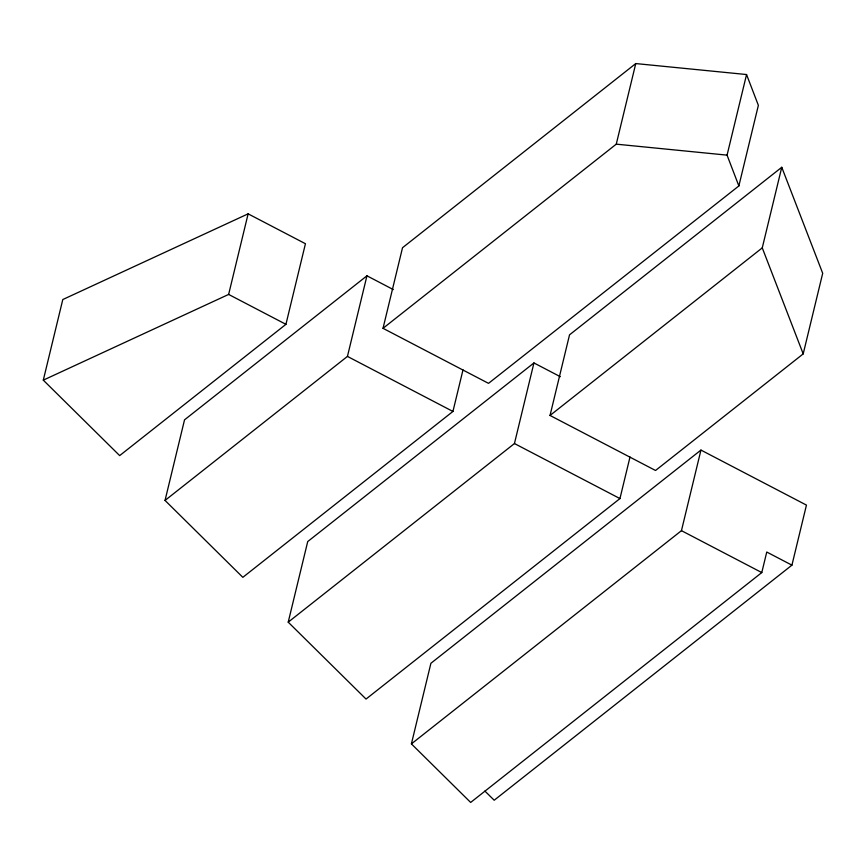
<?xml version="1.0" encoding="UTF-8"?>
<svg xmlns="http://www.w3.org/2000/svg" width="866" height="866" viewBox="0 0 866 866"><rect width="100%" height="100%" fill="white"/><g stroke="black" fill="none" stroke-linecap="round" stroke-linejoin="round"><path stroke-width="1.3" d="M43.3 380.142L62.796 299.539L248.131 213.837L305.438 243.725L285.932 324.328L119.67 455.603L43.3 380.142L228.635 294.429L248.131 213.837M463.007 369.858L452.94 411.447L242.848 577.33L165.038 500.429L184.534 419.837L366.946 275.81L393.316 289.58M165.038 500.429L347.439 356.413L366.946 275.81M630.015 456.977L619.948 498.578L366.037 699.057L288.216 622.156L307.722 541.564L533.943 362.941L560.324 376.699M383.021 328.322L402.517 247.73L635.763 63.564L746.557 74.541L758.367 105.349L738.86 185.952L488.521 383.357L383.021 328.322L616.267 144.157L635.763 63.564M791.925 565.162L766.756 552.032L761.788 572.578L470.66 802.436L411.404 743.883L430.9 663.291L700.951 450.071L806.452 505.105L791.925 565.162L494.194 800.238L484.906 791.069M288.216 622.156L514.447 443.544L533.943 362.941M550.029 415.453L569.525 334.85L781.76 167.279L822.7 273.288L803.204 353.891L655.53 470.487L550.029 415.453L762.264 247.871L781.76 167.279M738.86 185.952L727.061 155.144L746.557 74.541M411.404 743.883L681.455 530.663L700.951 450.071M616.267 144.157L727.061 155.144M228.635 294.429L285.932 324.328M347.439 356.413L452.94 411.447M514.447 443.544L619.948 498.578M681.455 530.663L761.788 572.578M762.264 247.871L803.204 353.891"/></g></svg>
